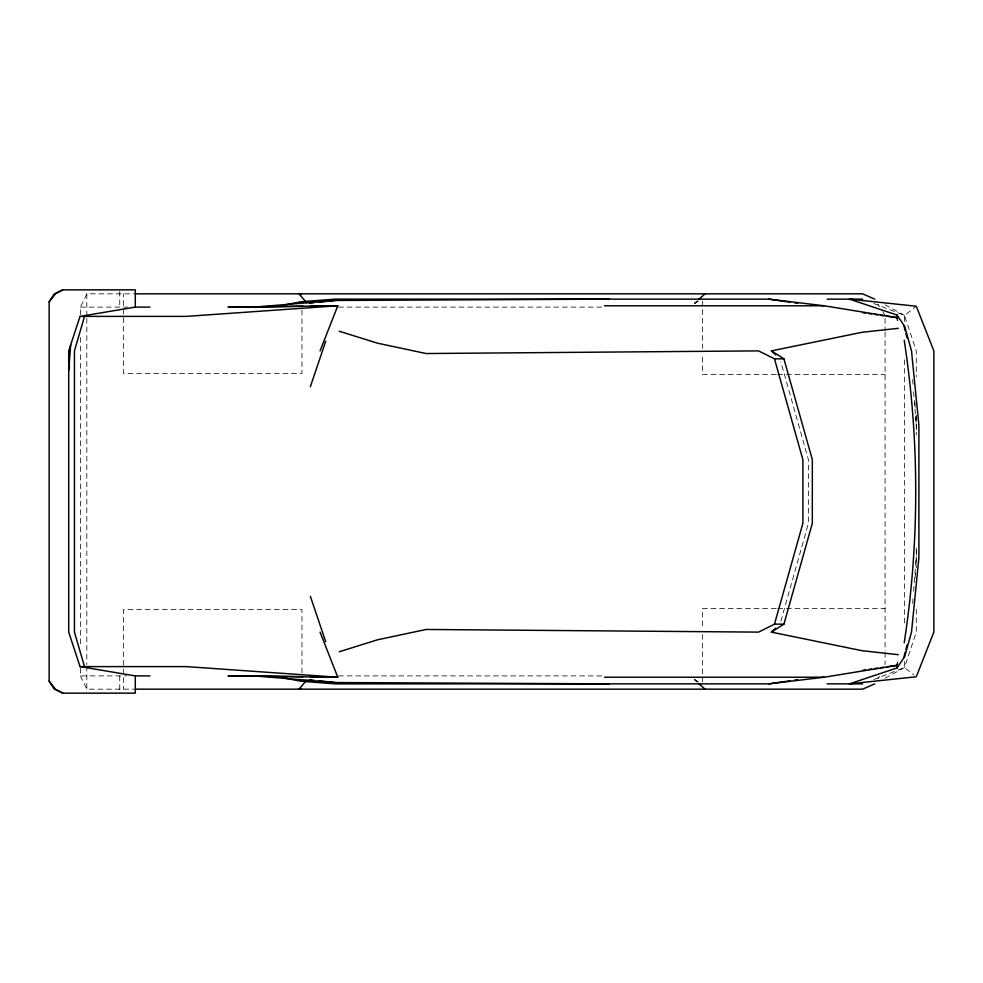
<?xml version="1.0" encoding="UTF-8"?>
<svg xmlns="http://www.w3.org/2000/svg" width="983" height="983" viewBox="0 0 983 983"><rect width="100%" height="100%" fill="white"/><g stroke="black" fill="none" stroke-linecap="round" stroke-linejoin="round"><path stroke-width="0.74" stroke-dasharray="4.92 3.69" d="M912.642 603.316L913.01 598.77M913.612 591.188L916.279 557.828M780.846 621.244L808.419 523.337L808.419 459.663L780.846 361.756M885.081 678.209L904.471 667.604L916.279 632.118L916.279 606.142M80.483 314.695L80.483 307.101L86.823 293.831L136.477 293.831M877.93 678.86L879.527 676.353M694.354 303.317L696.492 301.412M694.317 303.563L697.5 300.909M904.471 321.515L904.471 315.396L916.279 306.229M694.858 303.563L698.446 300.909M873.752 679.523L904.471 667.604L913.92 674.94M80.483 307.101L127.987 307.101M338.533 307.101L603.439 307.101M776.214 374.523L702.612 374.523L702.612 354.63M777.75 374.523L885.093 374.523M776.214 608.477L702.612 608.477L702.612 628.37M777.75 608.477L885.093 608.477M80.483 668.305L80.483 675.899L126.61 675.899M338.533 675.899L603.439 675.899M80.483 675.899L86.823 689.169L136.477 689.169M873.752 303.477L904.471 315.396L916.279 350.882L916.279 376.858M885.081 304.791L904.471 315.396M694.858 679.437L698.446 682.091M694.317 679.437L697.5 682.091M694.354 679.683L696.492 681.588M877.93 304.14L879.527 306.647M882.709 311.648L885.093 315.396M912.642 379.684L913.01 384.23M913.612 391.812L916.279 425.172M916.279 415.072L916.279 434.941M916.279 548.059L916.279 567.928M904.471 359.803L904.471 623.197M904.471 661.485L904.471 667.604M885.093 318.431L885.093 330.558M885.093 332.07L885.093 650.93M885.093 652.442L885.093 664.569M702.612 301.056L702.612 348.51M702.612 634.49L702.612 681.944M301.965 310.026L301.965 373.429L123.44 373.429L123.44 293.831M301.965 672.974L301.965 609.571L123.44 609.571L123.44 689.169M119.742 291.287L119.742 307.101M119.742 675.899L119.742 693.15M86.823 293.831L86.823 316.833M86.823 318.369L86.823 664.631M86.823 666.167L86.823 689.169M80.483 337.476L80.483 645.524M916.648 550.222A1298.297 1298.297 0 0 1 915.787 566.945M915.419 573.015A1298.297 1298.297 0 0 1 914.915 580.609M914.915 402.391A1298.297 1298.297 0 0 1 915.419 409.985M915.787 416.055A1298.297 1298.297 0 0 1 916.648 432.778"/><path stroke-width="1.47" d="M68.712 370.321L70.678 344.886M905.183 652.245L903.709 657.996L897.074 667.936L849.423 683.861L916.279 676.771L933.85 632.118L933.85 350.882L916.279 306.229L849.423 299.139L897.074 315.064L903.709 325.004L905.183 330.755M905.921 649.37L907.026 645.057M904.483 657.332L911.511 632.118L918.896 557.828L918.896 425.172L911.511 350.882L904.483 325.668M339.27 651.754L377.509 639.81L426.118 629.464L758.557 632.118L774.481 624.156L802.878 523.337L802.878 459.663L774.481 358.844L758.557 350.882L426.118 353.536L377.509 343.19L339.27 331.246M898.278 654.678L861.993 650.697L771.372 632.118L783.918 624.156L812.327 523.337L812.327 459.663L783.918 358.844L771.372 350.882L861.993 332.303L898.278 328.322M897.074 667.936L897.454 662.628M84.526 316.391L74.438 350.882L74.438 632.118L84.526 666.609M80.041 316.391L68.712 350.882L68.712 632.118L80.041 666.609L135.298 675.899L135.298 693.15L62.789 693.15L54.311 689.169L49.15 681.207L49.15 301.793L54.311 293.831L62.789 289.85L135.298 289.85L135.298 307.101L80.041 316.391L186.291 316.391L337.783 305.774L320.077 350.882M310.358 386.7L325.717 341.248M49.15 301.793L55.453 293.831M306.598 680.322L298.992 689.169L300.982 688.432M771.372 632.118L775.698 628.137M698.63 299.52L705.032 293.831M56.67 293.167L62.789 289.85M874.747 683.861L862.595 689.169L136.477 689.169M282.993 305.246L300.651 301.793L335.252 299.139L768.915 299.139L824.159 305.774L897.454 317.718L886.863 316.182M282.993 677.754L300.651 681.207L335.252 683.861L768.915 683.861L824.159 677.226L897.454 665.282L886.863 666.818M768.915 683.861L790.086 680.801M794.62 680.15L797.643 679.708M862.669 670.308L865.691 669.878M868.714 669.435L871.749 669.005M874.772 668.563L877.794 668.121M880.817 667.69L883.84 667.248M309.424 303.219L313.982 302.727M318.541 302.248L335.252 300.466L609.349 299.139M335.252 300.466L254.511 307.101L302.961 306.327M310.53 306.204L337.783 305.774L227.995 307.101L265.865 307.101M136.477 293.831L862.595 293.831L874.747 299.139M827.108 299.139L862.595 299.139M604.471 305.774L824.159 305.774M135.789 307.101L149.969 307.101M774.481 358.844L783.918 358.844M774.481 624.156L783.918 624.156M80.041 666.609L186.291 666.609L337.783 677.226L320.077 632.118M135.789 675.899L149.969 675.899M265.865 675.899L227.995 675.899L337.783 677.226L310.53 676.795M604.471 677.226L824.159 677.226M827.108 683.861L862.595 683.861M302.961 676.673L254.511 675.899L335.252 682.534L609.349 683.861M309.424 679.781L313.982 680.273M318.541 680.752L335.252 682.534M768.915 299.139L790.086 302.199M794.62 302.85L797.643 303.292M862.669 312.692L865.691 313.122M868.714 313.565L871.749 313.995M874.772 314.437L877.794 314.879M880.817 315.31L883.84 315.752M300.982 294.568L298.992 293.831L306.598 302.678M56.67 689.833L62.789 693.15M698.63 683.48L705.032 689.169M771.372 350.882L775.698 354.863M49.15 681.207L55.453 689.169M310.358 596.3L325.717 641.752M897.074 315.064L897.454 320.372M905.921 333.63L907.026 337.943M904.225 340.265A1001.333 1001.333 0 0 1 904.225 642.735"/></g></svg>
